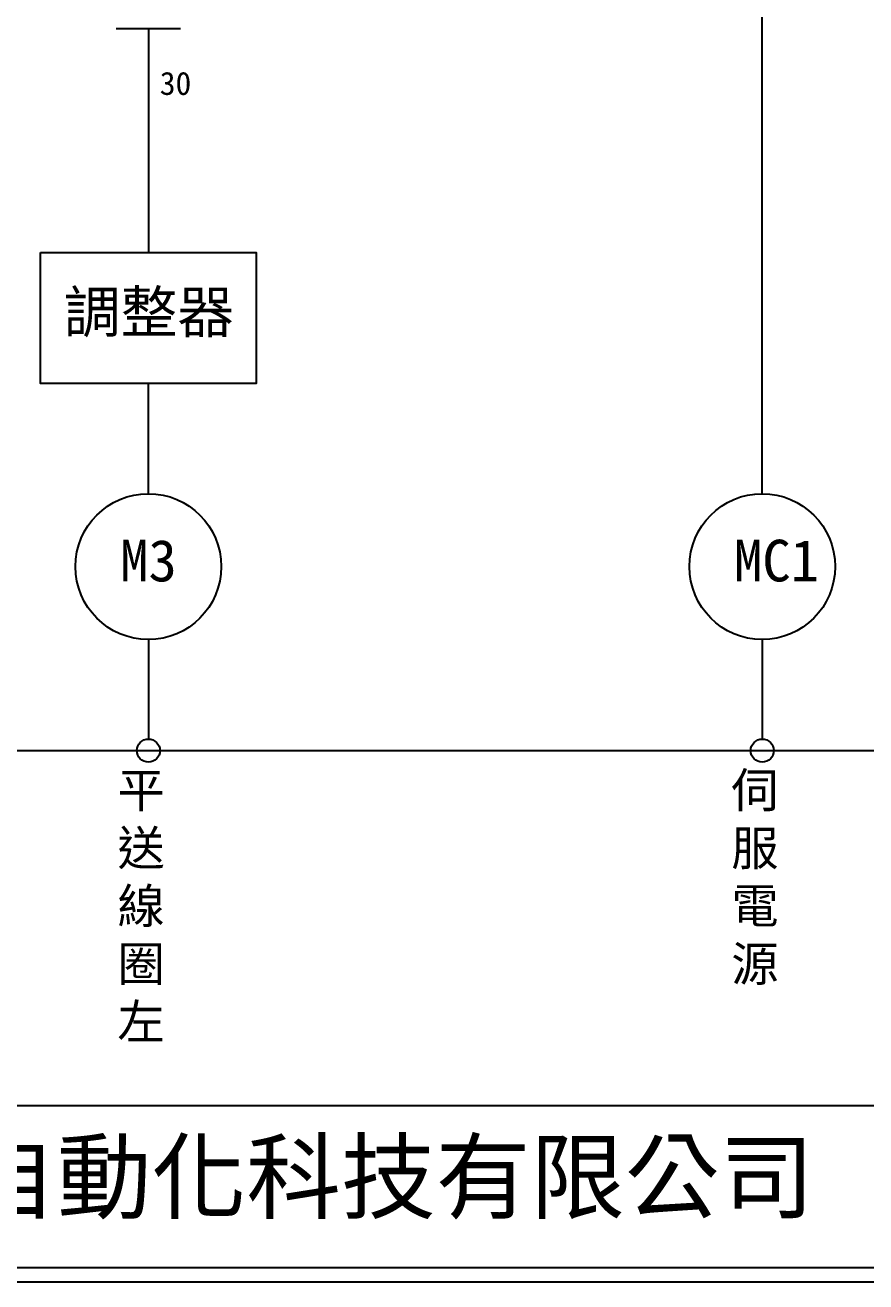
# Model space of a CAD drawing. Extents: x 10 to 297, y 3 to 207.
# Drawn here: x 70.4 to 143.1, y 3 to 111.6 of the extents above; entities that cross this region are included whole.
import ezdxf

# ---------------------------------------------------------------- set-up
doc = ezdxf.new("R2010")
doc.units = 0
doc.layers.get('0').update_dxf_attribs({"linetype": 'CONTINUOUS'})
doc.layers.add('圖框層', color=7, linetype='CONTINUOUS')
doc.layers.add('標尺寸層', color=3, linetype='CONTINUOUS')
doc.styles.add('CNS', font='romanc.shx', dxfattribs={"bigfont": 'chineset.shx'})
doc.styles.add('STSL', font='kaiu.ttf')

msp = doc.modelspace()

# ---------------------------------------------------------------- linework, layer by layer
for p, q in [((81.05, 111.3), (81.05, 91.96)), ((81.05, 71.11), (81.05, 80.64)), ((81.05, 58.51), (81.05, 49.91)), ((134.13, 58.51), (134.13, 49.91)), ((52.98, 48.91), (291.46, 48.91))]:
    msp.add_line(p, q)
msp.add_lwpolyline([(71.73, 91.96), (90.38, 91.96), (90.38, 80.64), (71.73, 80.64)], close=True)
for centre in [(81.05, 64.81), (134.13, 64.81)]:
    msp.add_circle(centre, 6.3)
at = {"layer": '圖框層', "color": 7}
for p, q in [((11.25, 18.25), (295.75, 18.25)), ((11.25, 4.25), (295.75, 4.25)), ((10, 3), (297, 3))]:
    msp.add_line(p, q, dxfattribs=at)
at = {"layer": '標尺寸層', "color": 7}
for p, q in [((134.13, 71.11), (134.13, 139.12)), ((78.27, 111.3), (83.84, 111.3))]:
    msp.add_line(p, q, dxfattribs=at)
for centre in [(81.05, 48.91), (134.13, 48.91)]:
    msp.add_circle(centre, 1, dxfattribs=at)

# ---------------------------------------------------------------- texts
at = {"layer": '圖框層', "color": 4, "style": 'STSL'}
for s, height, p in [('30', 2, (82.04, 105.57)), ('調整器', 3.6, (73.74, 85.02)), ('M3', 3.6, (78.61, 63.53)), ('MC1', 3.6, (131.69, 63.53)), ('泓陞自動化科技有限公司', 6, (48.6, 9.08))]:
    msp.add_text(s, height=height, dxfattribs=at).set_placement(p)
at = {"layer": '標尺寸層', "color": 7, "char_height": 3, "width": 5.4243, "attachment_point": 1, "style": 'CNS'}
for s, insert in [('{\\fDFKai-SB|b0|i0|c136|p65;平送線圈\\P左}', (78.38, 46.99)), ('{\\fDFKai-SB|b0|i0|c136|p65;伺服電源}', (131.45, 46.99))]:
    msp.add_mtext(s, dxfattribs=dict(at, insert=insert))

doc.saveas('drawing.dxf')
